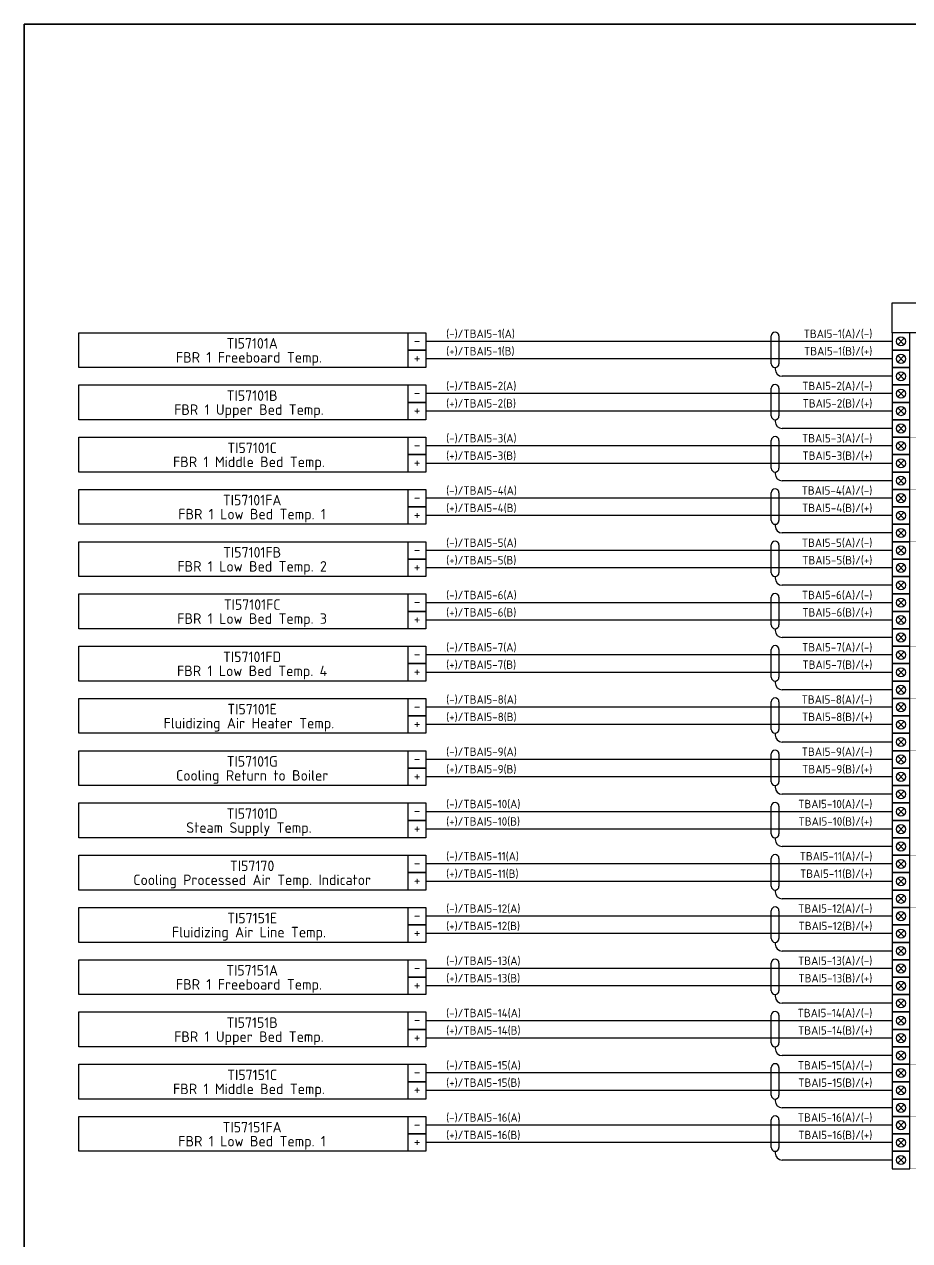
# Model space of a CAD drawing. Header units: inches. Extents: x 579627 to 667544, y 458630 to 507164.
# Drawn here: x 632609 to 633873, y 498140 to 499876 of the extents above; entities that cross this region are included whole.
import ezdxf
from ezdxf.enums import TextEntityAlignment as Align

# ---------------------------------------------------------------- set-up
doc = ezdxf.new("R2010")
doc.units = ezdxf.units.IN
doc.header["$MEASUREMENT"] = 0
doc.layers.add('HELPPOINT', color=7, linetype='Continuous')
doc.layers.add('power', color=7, linetype='Continuous')
doc.styles.add('HTX11', font='O8111901')
doc.styles.add('ISO3098B', font='ISO3098B.shx')

# ---------------------------------------------------------------- blocks, each defined once
blk = doc.blocks.new('TPA')
at = {"layer": 'HELPPOINT', "color": 4, "lineweight": 35}
for p, q in [((562706.8, 501946.4), (562706.8, 505019.3)), ((562706.8, 505019.3), (567131, 505019.3)), ((562706.8, 501946.4), (562706.8, 505019.3)), ((562706.8, 505019.3), (567131, 505019.3))]:
    blk.add_line(p, q, dxfattribs=at)
at = {"style": 'HTX11'}
for tag, p in [('A', (566704.3, 502037.1)), ('B', (567038.2, 501963.3))]:
    blk.add_attdef(tag, text='', height=16.8, dxfattribs=at).set_placement(p, align=Align.MIDDLE_CENTER)

msp = doc.modelspace()

# ---------------------------------------------------------------- linework, layer by layer
at = {"color": 4}
for p, q in [((633847.9, 499423.8), (633181.9, 499423.8)), ((633847.9, 499349.2), (633181.9, 499349.2)), ((633847.9, 499274.6), (633181.9, 499274.6)), ((633847.9, 499200), (633181.9, 499200)), ((633847.9, 499125.4), (633181.9, 499125.4)), ((633847.9, 499050.8), (633181.9, 499050.8)), ((633847.9, 498976.2), (633181.9, 498976.2)), ((633847.9, 498901.7), (633181.9, 498901.7)), ((633847.9, 498827.1), (633181.9, 498827.1)), ((633847.9, 498752.5), (633181.9, 498752.5)), ((633847.9, 498677.9), (633181.9, 498677.9)), ((633847.9, 498603.3), (633181.9, 498603.3)), ((633847.9, 498528.7), (633181.9, 498528.7)), ((633847.9, 498454.1), (633181.9, 498454.1)), ((633847.9, 498379.6), (633181.9, 498379.6)), ((633847.9, 498305), (633181.9, 498305))]:
    msp.add_line(p, q, dxfattribs=at)
at = {"color": 1}
for p, q in [((633865, 499428.4), (633855.7, 499419.1)), ((633855.7, 499428.4), (633865, 499419.1)), ((633865, 499353.8), (633855.7, 499344.5)), ((633855.7, 499353.8), (633865, 499344.5)), ((633865, 499279.2), (633855.7, 499270)), ((633855.7, 499279.2), (633865, 499270)), ((633865, 499204.6), (633855.7, 499195.4)), ((633855.7, 499204.6), (633865, 499195.4)), ((633865, 499130), (633855.7, 499120.8)), ((633855.7, 499130), (633865, 499120.8)), ((633865, 499055.5), (633855.7, 499046.2)), ((633855.7, 499055.5), (633865, 499046.2)), ((633865, 498980.9), (633855.7, 498971.6)), ((633855.7, 498980.9), (633865, 498971.6)), ((633865, 498906.3), (633855.7, 498897)), ((633855.7, 498906.3), (633865, 498897)), ((633865, 498831.7), (633855.7, 498822.4)), ((633855.7, 498831.7), (633865, 498822.4)), ((633865, 498757.1), (633855.7, 498747.9)), ((633855.7, 498757.1), (633865, 498747.9)), ((633865, 498682.5), (633855.7, 498673.3)), ((633855.7, 498682.5), (633865, 498673.3)), ((633865, 498607.9), (633855.7, 498598.7)), ((633855.7, 498607.9), (633865, 498598.7)), ((633865, 498533.4), (633855.7, 498524.1)), ((633855.7, 498533.4), (633865, 498524.1)), ((633865, 498458.8), (633855.7, 498449.5)), ((633855.7, 498458.8), (633865, 498449.5)), ((633865, 498384.2), (633855.7, 498374.9)), ((633855.7, 498384.2), (633865, 498374.9)), ((633865, 498309.6), (633855.7, 498300.4)), ((633855.7, 498309.6), (633865, 498300.4))]:
    msp.add_line(p, q, dxfattribs=at)
at = {"color": 0}
for p, q in [((633865, 499403.5), (633855.7, 499394.3)), ((633855.7, 499403.5), (633865, 499394.3)), ((633847.9, 499398.9), (633181.9, 499398.9)), ((633847.9, 499324.3), (633181.9, 499324.3)), ((633865, 499328.9), (633855.7, 499319.7)), ((633855.7, 499328.9), (633865, 499319.7)), ((633847.9, 499249.7), (633181.9, 499249.7)), ((633865, 499254.3), (633855.7, 499245.1)), ((633855.7, 499254.3), (633865, 499245.1)), ((633865, 499179.8), (633855.7, 499170.5)), ((633855.7, 499179.8), (633865, 499170.5)), ((633847.9, 499175.1), (633181.9, 499175.1)), ((633847.9, 499100.6), (633181.9, 499100.6)), ((633865, 499105.2), (633855.7, 499095.9)), ((633855.7, 499105.2), (633865, 499095.9)), ((633847.9, 499026), (633181.9, 499026)), ((633865, 499030.6), (633855.7, 499021.3)), ((633855.7, 499030.6), (633865, 499021.3)), ((633847.9, 498951.4), (633181.9, 498951.4)), ((633865, 498956), (633855.7, 498946.8)), ((633855.7, 498956), (633865, 498946.8)), ((633847.9, 498876.8), (633181.9, 498876.8)), ((633865, 498881.4), (633855.7, 498872.2)), ((633855.7, 498881.4), (633865, 498872.2)), ((633847.9, 498802.2), (633181.9, 498802.2)), ((633865, 498806.8), (633855.7, 498797.6)), ((633855.7, 498806.8), (633865, 498797.6)), ((633847.9, 498727.6), (633181.9, 498727.6)), ((633865, 498732.3), (633855.7, 498723)), ((633855.7, 498732.3), (633865, 498723)), ((633865, 498657.7), (633855.7, 498648.4)), ((633855.7, 498657.7), (633865, 498648.4)), ((633847.9, 498653), (633181.9, 498653)), ((633847.9, 498578.5), (633181.9, 498578.5)), ((633865, 498583.1), (633855.7, 498573.8)), ((633855.7, 498583.1), (633865, 498573.8)), ((633847.9, 498503.9), (633181.9, 498503.9)), ((633865, 498508.5), (633855.7, 498499.2)), ((633855.7, 498508.5), (633865, 498499.2)), ((633865, 498433.9), (633855.7, 498424.7)), ((633855.7, 498433.9), (633865, 498424.7)), ((633847.9, 498429.3), (633181.9, 498429.3)), ((633847.9, 498354.7), (633181.9, 498354.7)), ((633865, 498359.3), (633855.7, 498350.1)), ((633855.7, 498359.3), (633865, 498350.1)), ((633847.9, 498280.1), (633181.9, 498280.1)), ((633865, 498284.7), (633855.7, 498275.5)), ((633855.7, 498284.7), (633865, 498275.5))]:
    msp.add_line(p, q, dxfattribs=at)
at = {"color": 3}
for p, q in [((633680.7, 499386.5), (633680.7, 499384)), ((633847.9, 499374), (633690.7, 499374)), ((633865, 499378.7), (633855.7, 499369.4)), ((633855.7, 499378.7), (633865, 499369.4)), ((633680.7, 499311.9), (633680.7, 499309.4)), ((633847.9, 499299.4), (633690.7, 499299.4)), ((633865, 499304.1), (633855.7, 499294.8)), ((633855.7, 499304.1), (633865, 499294.8)), ((633680.7, 499237.3), (633680.7, 499234.9)), ((633865, 499229.5), (633855.7, 499220.2)), ((633855.7, 499229.5), (633865, 499220.2)), ((633847.9, 499224.9), (633690.7, 499224.9)), ((633680.7, 499162.7), (633680.7, 499160.3)), ((633847.9, 499150.3), (633690.7, 499150.3)), ((633865, 499154.9), (633855.7, 499145.7)), ((633855.7, 499154.9), (633865, 499145.7)), ((633680.7, 499088.1), (633680.7, 499085.7)), ((633847.9, 499075.7), (633690.7, 499075.7)), ((633865, 499080.3), (633855.7, 499071.1)), ((633855.7, 499080.3), (633865, 499071.1)), ((633680.7, 499013.6), (633680.7, 499011.1)), ((633865, 499005.7), (633855.7, 498996.5)), ((633855.7, 499005.7), (633865, 498996.5)), ((633847.9, 499001.1), (633690.7, 499001.1)), ((633680.7, 498939), (633680.7, 498936.5)), ((633847.9, 498926.5), (633690.7, 498926.5)), ((633865, 498931.1), (633855.7, 498921.9)), ((633855.7, 498931.1), (633865, 498921.9)), ((633680.7, 498864.4), (633680.7, 498861.9)), ((633847.9, 498851.9), (633690.7, 498851.9)), ((633865, 498856.6), (633855.7, 498847.3)), ((633855.7, 498856.6), (633865, 498847.3)), ((633680.7, 498789.8), (633680.7, 498787.3)), ((633865, 498782), (633855.7, 498772.7)), ((633855.7, 498782), (633865, 498772.7)), ((633847.9, 498777.3), (633690.7, 498777.3)), ((633680.7, 498715.2), (633680.7, 498712.8)), ((633847.9, 498702.8), (633690.7, 498702.8)), ((633865, 498707.4), (633855.7, 498698.1)), ((633855.7, 498707.4), (633865, 498698.1)), ((633680.7, 498640.6), (633680.7, 498638.2)), ((633847.9, 498628.2), (633690.7, 498628.2)), ((633865, 498632.8), (633855.7, 498623.6)), ((633855.7, 498632.8), (633865, 498623.6)), ((633680.7, 498566), (633680.7, 498563.6)), ((633847.9, 498553.6), (633690.7, 498553.6)), ((633865, 498558.2), (633855.7, 498549)), ((633855.7, 498558.2), (633865, 498549)), ((633680.7, 498491.5), (633680.7, 498489)), ((633865, 498483.6), (633855.7, 498474.4)), ((633855.7, 498483.6), (633865, 498474.4)), ((633847.9, 498479), (633690.7, 498479)), ((633680.7, 498416.9), (633680.7, 498414.4)), ((633847.9, 498404.4), (633690.7, 498404.4)), ((633865, 498409), (633855.7, 498399.8)), ((633855.7, 498409), (633865, 498399.8)), ((633680.7, 498342.3), (633680.7, 498339.8)), ((633847.9, 498329.8), (633690.7, 498329.8)), ((633865, 498334.5), (633855.7, 498325.2)), ((633855.7, 498334.5), (633865, 498325.2)), ((633680.7, 498267.7), (633680.7, 498265.3)), ((633865, 498259.9), (633855.7, 498250.6)), ((633855.7, 498259.9), (633865, 498250.6)), ((633847.9, 498255.3), (633690.7, 498255.3))]:
    msp.add_line(p, q, dxfattribs=at)
at = {"color": 4}
msp.add_lwpolyline([(633847.9, 499478.7), (634029.2, 499478.7), (634029.2, 499436.2), (633847.9, 499436.2)], close=True, dxfattribs=at)
at = {"color": 2}
for points in [[(632686.6, 499436.2), (633181.9, 499436.2), (633181.9, 499386.5), (632686.6, 499386.5)], [(632686.6, 499361.6), (633181.9, 499361.6), (633181.9, 499311.9), (632686.6, 499311.9)], [(632686.6, 499287), (633181.9, 499287), (633181.9, 499237.3), (632686.6, 499237.3)], [(632686.6, 499212.4), (633181.9, 499212.4), (633181.9, 499162.7), (632686.6, 499162.7)], [(632686.6, 499137.8), (633181.9, 499137.8), (633181.9, 499088.1), (632686.6, 499088.1)], [(632686.6, 499063.3), (633181.9, 499063.3), (633181.9, 499013.5), (632686.6, 499013.5)], [(632686.6, 498988.7), (633181.9, 498988.7), (633181.9, 498939), (632686.6, 498939)], [(632686.6, 498914.1), (633181.9, 498914.1), (633181.9, 498864.4), (632686.6, 498864.4)], [(632686.6, 498839.5), (633181.9, 498839.5), (633181.9, 498789.8), (632686.6, 498789.8)], [(632686.6, 498764.9), (633181.9, 498764.9), (633181.9, 498715.2), (632686.6, 498715.2)], [(632686.6, 498690.3), (633181.9, 498690.3), (633181.9, 498640.6), (632686.6, 498640.6)], [(632686.6, 498615.7), (633181.9, 498615.7), (633181.9, 498566), (632686.6, 498566)], [(632686.6, 498541.2), (633181.9, 498541.2), (633181.9, 498491.4), (632686.6, 498491.4)], [(632686.6, 498466.6), (633181.9, 498466.6), (633181.9, 498416.9), (632686.6, 498416.9)], [(632686.6, 498392), (633181.9, 498392), (633181.9, 498342.3), (632686.6, 498342.3)], [(632686.6, 498317.4), (633181.9, 498317.4), (633181.9, 498267.7), (632686.6, 498267.7)]]:
    msp.add_lwpolyline(points, close=True, dxfattribs=at)
at = {"color": 0}
for points in [[(633157, 499436.2), (633181.9, 499436.2), (633181.9, 499411.3), (633157, 499411.3)], [(633157, 499411.3), (633181.9, 499411.3), (633181.9, 499386.5), (633157, 499386.5)], [(633872.8, 499411.3), (633847.9, 499411.3), (633847.9, 499386.5), (633872.8, 499386.5)], [(633157, 499361.6), (633181.9, 499361.6), (633181.9, 499336.7), (633157, 499336.7)], [(633157, 499336.7), (633181.9, 499336.7), (633181.9, 499311.9), (633157, 499311.9)], [(633872.8, 499336.7), (633847.9, 499336.7), (633847.9, 499311.9), (633872.8, 499311.9)], [(633157, 499287), (633181.9, 499287), (633181.9, 499262.2), (633157, 499262.2)], [(633157, 499262.2), (633181.9, 499262.2), (633181.9, 499237.3), (633157, 499237.3)], [(633872.8, 499262.2), (633847.9, 499262.2), (633847.9, 499237.3), (633872.8, 499237.3)], [(633157, 499212.4), (633181.9, 499212.4), (633181.9, 499187.6), (633157, 499187.6)], [(633157, 499187.6), (633181.9, 499187.6), (633181.9, 499162.7), (633157, 499162.7)], [(633872.8, 499187.6), (633847.9, 499187.6), (633847.9, 499162.7), (633872.8, 499162.7)], [(633157, 499137.8), (633181.9, 499137.8), (633181.9, 499113), (633157, 499113)], [(633157, 499113), (633181.9, 499113), (633181.9, 499088.1), (633157, 499088.1)], [(633872.8, 499113), (633847.9, 499113), (633847.9, 499088.1), (633872.8, 499088.1)], [(633157, 499063.3), (633181.9, 499063.3), (633181.9, 499038.4), (633157, 499038.4)], [(633157, 499038.4), (633181.9, 499038.4), (633181.9, 499013.5), (633157, 499013.5)], [(633872.8, 499038.4), (633847.9, 499038.4), (633847.9, 499013.5), (633872.8, 499013.5)], [(633157, 498988.7), (633181.9, 498988.7), (633181.9, 498963.8), (633157, 498963.8)], [(633157, 498963.8), (633181.9, 498963.8), (633181.9, 498939), (633157, 498939)], [(633872.8, 498963.8), (633847.9, 498963.8), (633847.9, 498939), (633872.8, 498939)], [(633157, 498914.1), (633181.9, 498914.1), (633181.9, 498889.2), (633157, 498889.2)], [(633157, 498889.2), (633181.9, 498889.2), (633181.9, 498864.4), (633157, 498864.4)], [(633872.8, 498889.2), (633847.9, 498889.2), (633847.9, 498864.4), (633872.8, 498864.4)], [(633157, 498839.5), (633181.9, 498839.5), (633181.9, 498814.6), (633157, 498814.6)], [(633157, 498814.6), (633181.9, 498814.6), (633181.9, 498789.8), (633157, 498789.8)], [(633872.8, 498814.6), (633847.9, 498814.6), (633847.9, 498789.8), (633872.8, 498789.8)], [(633157, 498764.9), (633181.9, 498764.9), (633181.9, 498740.1), (633157, 498740.1)], [(633157, 498740.1), (633181.9, 498740.1), (633181.9, 498715.2), (633157, 498715.2)], [(633872.8, 498740.1), (633847.9, 498740.1), (633847.9, 498715.2), (633872.8, 498715.2)], [(633157, 498690.3), (633181.9, 498690.3), (633181.9, 498665.5), (633157, 498665.5)], [(633157, 498665.5), (633181.9, 498665.5), (633181.9, 498640.6), (633157, 498640.6)], [(633872.8, 498665.5), (633847.9, 498665.5), (633847.9, 498640.6), (633872.8, 498640.6)], [(633157, 498615.7), (633181.9, 498615.7), (633181.9, 498590.9), (633157, 498590.9)], [(633157, 498590.9), (633181.9, 498590.9), (633181.9, 498566), (633157, 498566)], [(633872.8, 498590.9), (633847.9, 498590.9), (633847.9, 498566), (633872.8, 498566)], [(633157, 498541.2), (633181.9, 498541.2), (633181.9, 498516.3), (633157, 498516.3)], [(633157, 498516.3), (633181.9, 498516.3), (633181.9, 498491.4), (633157, 498491.4)], [(633872.8, 498516.3), (633847.9, 498516.3), (633847.9, 498491.4), (633872.8, 498491.4)], [(633157, 498466.6), (633181.9, 498466.6), (633181.9, 498441.7), (633157, 498441.7)], [(633157, 498441.7), (633181.9, 498441.7), (633181.9, 498416.9), (633157, 498416.9)], [(633872.8, 498441.7), (633847.9, 498441.7), (633847.9, 498416.9), (633872.8, 498416.9)], [(633157, 498392), (633181.9, 498392), (633181.9, 498367.1), (633157, 498367.1)], [(633157, 498367.1), (633181.9, 498367.1), (633181.9, 498342.3), (633157, 498342.3)], [(633872.8, 498367.1), (633847.9, 498367.1), (633847.9, 498342.3), (633872.8, 498342.3)], [(633157, 498317.4), (633181.9, 498317.4), (633181.9, 498292.5), (633157, 498292.5)], [(633157, 498292.5), (633181.9, 498292.5), (633181.9, 498267.7), (633157, 498267.7)], [(633872.8, 498292.5), (633847.9, 498292.5), (633847.9, 498267.7), (633872.8, 498267.7)]]:
    msp.add_lwpolyline(points, close=True, dxfattribs=at)
at = {"color": 3}
for points in [[(633675.2, 499392), (633675.2, 499392), (633675.2, 499431.5)], [(633686.2, 499431.5), (633686.2, 499392)], [(633675.2, 499317.4), (633675.2, 499317.4), (633675.2, 499356.9)], [(633686.2, 499356.9), (633686.2, 499317.4)], [(633675.2, 499242.8), (633675.2, 499242.8), (633675.2, 499282.4)], [(633686.2, 499282.4), (633686.2, 499242.8)], [(633675.2, 499168.2), (633675.2, 499168.2), (633675.2, 499207.8)], [(633686.2, 499207.8), (633686.2, 499168.2)], [(633675.2, 499093.6), (633675.2, 499093.6), (633675.2, 499133.2)], [(633686.2, 499133.2), (633686.2, 499093.6)], [(633675.2, 499019.1), (633675.2, 499019.1), (633675.2, 499058.6)], [(633686.2, 499058.6), (633686.2, 499019.1)], [(633675.2, 498944.5), (633675.2, 498944.5), (633675.2, 498984)], [(633686.2, 498984), (633686.2, 498944.5)], [(633675.2, 498869.9), (633675.2, 498869.9), (633675.2, 498909.4)], [(633686.2, 498909.4), (633686.2, 498869.9)], [(633675.2, 498795.3), (633675.2, 498795.3), (633675.2, 498834.9)], [(633686.2, 498834.9), (633686.2, 498795.3)], [(633675.2, 498720.7), (633675.2, 498720.7), (633675.2, 498760.3)], [(633686.2, 498760.3), (633686.2, 498720.7)], [(633675.2, 498646.1), (633675.2, 498646.1), (633675.2, 498685.7)], [(633686.2, 498685.7), (633686.2, 498646.1)], [(633675.2, 498571.5), (633675.2, 498571.5), (633675.2, 498611.1)], [(633686.2, 498611.1), (633686.2, 498571.5)], [(633675.2, 498497), (633675.2, 498497), (633675.2, 498536.5)], [(633686.2, 498536.5), (633686.2, 498497)], [(633675.2, 498422.4), (633675.2, 498422.4), (633675.2, 498461.9)], [(633686.2, 498461.9), (633686.2, 498422.4)], [(633675.2, 498347.8), (633675.2, 498347.8), (633675.2, 498387.3)], [(633686.2, 498387.3), (633686.2, 498347.8)], [(633675.2, 498273.2), (633675.2, 498273.2), (633675.2, 498312.8)], [(633686.2, 498312.8), (633686.2, 498273.2)]]:
    msp.add_lwpolyline(points, dxfattribs=at)
at = {"color": 0, "const_width": 0.3}
for points in [[(633847.9, 499436.2), (634029.2, 499436.2), (634029.2, 499361.6), (633847.9, 499361.6), (633847.9, 499436.2)], [(633847.9, 499361.6), (634029.2, 499361.6), (634029.2, 499287), (633847.9, 499287), (633847.9, 499361.6)], [(633847.9, 499287), (634029.2, 499287), (634029.2, 499212.4), (633847.9, 499212.4), (633847.9, 499287)], [(633847.9, 499212.4), (634029.2, 499212.4), (634029.2, 499137.8), (633847.9, 499137.8), (633847.9, 499212.4)], [(633847.9, 499137.8), (634029.2, 499137.8), (634029.2, 499063.3), (633847.9, 499063.3), (633847.9, 499137.8)], [(633847.9, 499063.3), (634029.2, 499063.3), (634029.2, 498988.7), (633847.9, 498988.7), (633847.9, 499063.3)], [(633847.9, 498988.7), (634029.2, 498988.7), (634029.2, 498914.1), (633847.9, 498914.1), (633847.9, 498988.7)], [(633847.9, 498914.1), (634029.2, 498914.1), (634029.2, 498839.5), (633847.9, 498839.5), (633847.9, 498914.1)], [(633847.9, 498839.5), (634029.2, 498839.5), (634029.2, 498764.9), (633847.9, 498764.9), (633847.9, 498839.5)], [(633847.9, 498764.9), (634029.2, 498764.9), (634029.2, 498690.3), (633847.9, 498690.3), (633847.9, 498764.9)], [(633847.9, 498690.3), (634029.2, 498690.3), (634029.2, 498615.7), (633847.9, 498615.7), (633847.9, 498690.3)], [(633847.9, 498615.7), (634029.2, 498615.7), (634029.2, 498541.2), (633847.9, 498541.2), (633847.9, 498615.7)], [(633847.9, 498541.2), (634029.2, 498541.2), (634029.2, 498466.6), (633847.9, 498466.6), (633847.9, 498541.2)], [(633847.9, 498466.6), (634029.2, 498466.6), (634029.2, 498392), (633847.9, 498392), (633847.9, 498466.6)], [(633847.9, 498392), (634029.2, 498392), (634029.2, 498317.4), (633847.9, 498317.4), (633847.9, 498392)], [(633847.9, 498317.4), (634029.2, 498317.4), (634029.2, 498242.8), (633847.9, 498242.8), (633847.9, 498317.4)]]:
    msp.add_lwpolyline(points, dxfattribs=at)
at = {"color": 1}
for points in [[(633872.8, 499436.2), (633847.9, 499436.2), (633847.9, 499411.3), (633872.8, 499411.3)], [(633872.8, 499361.6), (633847.9, 499361.6), (633847.9, 499336.7), (633872.8, 499336.7)], [(633872.8, 499287), (633847.9, 499287), (633847.9, 499262.2), (633872.8, 499262.2)], [(633872.8, 499212.4), (633847.9, 499212.4), (633847.9, 499187.6), (633872.8, 499187.6)], [(633872.8, 499137.8), (633847.9, 499137.8), (633847.9, 499113), (633872.8, 499113)], [(633872.8, 499063.3), (633847.9, 499063.3), (633847.9, 499038.4), (633872.8, 499038.4)], [(633872.8, 498988.7), (633847.9, 498988.7), (633847.9, 498963.8), (633872.8, 498963.8)], [(633872.8, 498914.1), (633847.9, 498914.1), (633847.9, 498889.2), (633872.8, 498889.2)], [(633872.8, 498839.5), (633847.9, 498839.5), (633847.9, 498814.6), (633872.8, 498814.6)], [(633872.8, 498764.9), (633847.9, 498764.9), (633847.9, 498740.1), (633872.8, 498740.1)], [(633872.8, 498690.3), (633847.9, 498690.3), (633847.9, 498665.5), (633872.8, 498665.5)], [(633872.8, 498615.7), (633847.9, 498615.7), (633847.9, 498590.9), (633872.8, 498590.9)], [(633872.8, 498541.2), (633847.9, 498541.2), (633847.9, 498516.3), (633872.8, 498516.3)], [(633872.8, 498466.6), (633847.9, 498466.6), (633847.9, 498441.7), (633872.8, 498441.7)], [(633872.8, 498392), (633847.9, 498392), (633847.9, 498367.1), (633872.8, 498367.1)], [(633872.8, 498317.4), (633847.9, 498317.4), (633847.9, 498292.5), (633872.8, 498292.5)]]:
    msp.add_lwpolyline(points, close=True, dxfattribs=at)
at = {"color": 3}
for points in [[(633872.8, 499386.5), (633847.9, 499386.5), (633847.9, 499361.6), (633872.8, 499361.6)], [(633872.8, 499311.9), (633847.9, 499311.9), (633847.9, 499287), (633872.8, 499287)], [(633872.8, 499237.3), (633847.9, 499237.3), (633847.9, 499212.4), (633872.8, 499212.4)], [(633872.8, 499162.7), (633847.9, 499162.7), (633847.9, 499137.8), (633872.8, 499137.8)], [(633872.8, 499088.1), (633847.9, 499088.1), (633847.9, 499063.3), (633872.8, 499063.3)], [(633872.8, 499013.5), (633847.9, 499013.5), (633847.9, 498988.7), (633872.8, 498988.7)], [(633872.8, 498939), (633847.9, 498939), (633847.9, 498914.1), (633872.8, 498914.1)], [(633872.8, 498864.4), (633847.9, 498864.4), (633847.9, 498839.5), (633872.8, 498839.5)], [(633872.8, 498789.8), (633847.9, 498789.8), (633847.9, 498764.9), (633872.8, 498764.9)], [(633872.8, 498715.2), (633847.9, 498715.2), (633847.9, 498690.3), (633872.8, 498690.3)], [(633872.8, 498640.6), (633847.9, 498640.6), (633847.9, 498615.7), (633872.8, 498615.7)], [(633872.8, 498566), (633847.9, 498566), (633847.9, 498541.2), (633872.8, 498541.2)], [(633872.8, 498491.4), (633847.9, 498491.4), (633847.9, 498466.6), (633872.8, 498466.6)], [(633872.8, 498416.9), (633847.9, 498416.9), (633847.9, 498392), (633872.8, 498392)], [(633872.8, 498342.3), (633847.9, 498342.3), (633847.9, 498317.4), (633872.8, 498317.4)], [(633872.8, 498267.7), (633847.9, 498267.7), (633847.9, 498242.8), (633872.8, 498242.8)]]:
    msp.add_lwpolyline(points, close=True, dxfattribs=at)
at = {"color": 1}
for centre in [(633860.3, 499423.8), (633860.3, 499349.2), (633860.3, 499274.6), (633860.3, 499200), (633860.3, 499125.4), (633860.3, 499050.8), (633860.3, 498976.2), (633860.3, 498901.7), (633860.3, 498827.1), (633860.3, 498752.5), (633860.3, 498677.9), (633860.3, 498603.3), (633860.3, 498528.7), (633860.3, 498454.1), (633860.3, 498379.6), (633860.3, 498305)]:
    msp.add_circle(centre, 6.54, dxfattribs=at)
at = {"color": 0}
for centre in [(633860.3, 499398.9), (633860.3, 499324.3), (633860.3, 499249.7), (633860.3, 499175.1), (633860.3, 499100.6), (633860.3, 499026), (633860.3, 498951.4), (633860.3, 498876.8), (633860.3, 498802.2), (633860.3, 498727.6), (633860.3, 498653), (633860.3, 498578.5), (633860.3, 498503.9), (633860.3, 498429.3), (633860.3, 498354.7), (633860.3, 498280.1)]:
    msp.add_circle(centre, 6.54, dxfattribs=at)
at = {"color": 3}
for centre in [(633860.3, 499374), (633860.3, 499299.4), (633860.3, 499224.9), (633860.3, 499150.3), (633860.3, 499075.7), (633860.3, 499001.1), (633860.3, 498926.5), (633860.3, 498851.9), (633860.3, 498777.3), (633860.3, 498702.8), (633860.3, 498628.2), (633860.3, 498553.6), (633860.3, 498479), (633860.3, 498404.4), (633860.3, 498329.8), (633860.3, 498255.3)]:
    msp.add_circle(centre, 6.54, dxfattribs=at)
for centre, radius, start, end in [((633680.7, 499431.5), 5.5, 0, 180), ((633680.7, 499392), 5.5, 180, 0), ((633690.7, 499384), 10, 180, 270), ((633680.7, 499356.9), 5.5, 0, 180), ((633680.7, 499317.4), 5.5, 180, 0), ((633690.7, 499309.4), 10, 180, 270), ((633680.7, 499282.4), 5.5, 0, 180), ((633680.7, 499242.8), 5.5, 180, 0), ((633690.7, 499234.9), 10, 180, 270), ((633680.7, 499207.8), 5.5, 0, 180), ((633680.7, 499168.2), 5.5, 180, 0), ((633690.7, 499160.3), 10, 180, 270), ((633680.7, 499133.2), 5.5, 0, 180), ((633680.7, 499093.6), 5.5, 180, 0), ((633690.7, 499085.7), 10, 180, 270), ((633680.7, 499058.6), 5.5, 0, 180), ((633680.7, 499019.1), 5.5, 180, 0), ((633690.7, 499011.1), 10, 180, 270), ((633680.7, 498984), 5.5, 0, 180), ((633680.7, 498944.5), 5.5, 180, 0), ((633690.7, 498936.5), 10, 180, 270), ((633680.7, 498909.4), 5.5, 0, 180), ((633680.7, 498869.9), 5.5, 180, 0), ((633690.7, 498861.9), 10, 180, 270), ((633680.7, 498834.9), 5.5, 0, 180), ((633680.7, 498795.3), 5.5, 180, 0), ((633690.7, 498787.3), 10, 180, 270), ((633680.7, 498760.3), 5.5, 0, 180), ((633680.7, 498720.7), 5.5, 180, 0), ((633690.7, 498712.8), 10, 180, 270), ((633680.7, 498685.7), 5.5, 0, 180), ((633680.7, 498646.1), 5.5, 180, 0), ((633690.7, 498638.2), 10, 180, 270), ((633680.7, 498611.1), 5.5, 0, 180), ((633680.7, 498571.5), 5.5, 180, 0), ((633690.7, 498563.6), 10, 180, 270), ((633680.7, 498536.5), 5.5, 0, 180), ((633680.7, 498497), 5.5, 180, 0), ((633690.7, 498489), 10, 180, 270), ((633680.7, 498461.9), 5.5, 0, 180), ((633680.7, 498422.4), 5.5, 180, 0), ((633690.7, 498414.4), 10, 180, 270), ((633680.7, 498387.3), 5.5, 0, 180), ((633680.7, 498347.8), 5.5, 180, 0), ((633690.7, 498339.8), 10, 180, 270), ((633680.7, 498312.8), 5.5, 0, 180), ((633680.7, 498273.2), 5.5, 180, 0), ((633690.7, 498265.3), 10, 180, 270)]:
    msp.add_arc(centre, radius, start, end, dxfattribs=at)

# ---------------------------------------------------------------- block references
at = {"xscale": 0.8800000000046566, "yscale": 0.8800000000046566, "zscale": 0.8800000000000001}
msp.add_blockref('TPA', (137427, 55459.4), dxfattribs=at)

# ---------------------------------------------------------------- texts
at = {"color": 4, "style": 'ISO3098B'}
for s, p in [('(-)/TBAI5-1(A)', (633211.2, 499428.7)), ('(-)/TBAI5-2(A)', (633211.2, 499354.2)), ('(-)/TBAI5-3(A)', (633211.2, 499279.6)), ('(-)/TBAI5-4(A)', (633211.2, 499205)), ('(-)/TBAI5-5(A)', (633211.2, 499130.4)), ('(-)/TBAI5-6(A)', (633211.2, 499055.8)), ('(-)/TBAI5-7(A)', (633211.2, 498981.2)), ('(-)/TBAI5-8(A)', (633211.2, 498906.6)), ('(-)/TBAI5-9(A)', (633211.2, 498832.1)), ('(-)/TBAI5-10(A)', (633211.2, 498757.5)), ('(-)/TBAI5-11(A)', (633211.2, 498682.9)), ('(-)/TBAI5-12(A)', (633211.2, 498608.3)), ('(-)/TBAI5-13(A)', (633211.2, 498533.7)), ('(-)/TBAI5-14(A)', (633211.2, 498459.1)), ('(-)/TBAI5-15(A)', (633211.2, 498384.5)), ('(-)/TBAI5-16(A)', (633211.2, 498310))]:
    msp.add_text(s, height=12, dxfattribs=at).set_placement(p)
for s, p in [('TBAI5-1(A)/(-)', (633819.4, 499428.7)), ('TBAI5-2(A)/(-)', (633819.4, 499354.2)), ('TBAI5-3(A)/(-)', (633819.4, 499279.6)), ('TBAI5-4(A)/(-)', (633819.4, 499205)), ('TBAI5-5(A)/(-)', (633819.4, 499130.4)), ('TBAI5-6(A)/(-)', (633819.4, 499055.8)), ('TBAI5-7(A)/(-)', (633819.4, 498981.2)), ('TBAI5-8(A)/(-)', (633819.4, 498906.6)), ('TBAI5-9(A)/(-)', (633819.4, 498832.1)), ('TBAI5-10(A)/(-)', (633819.4, 498757.5)), ('TBAI5-11(A)/(-)', (633819.4, 498682.9)), ('TBAI5-12(A)/(-)', (633819.4, 498608.3)), ('TBAI5-13(A)/(-)', (633819.4, 498533.7)), ('TBAI5-14(A)/(-)', (633819.4, 498459.1)), ('TBAI5-15(A)/(-)', (633819.4, 498384.5)), ('TBAI5-16(A)/(-)', (633819.4, 498310))]:
    msp.add_text(s, height=12, dxfattribs=at).set_placement(p, align=Align.RIGHT)
for s, p in [('TI57101A', (632934.2, 499421)), ('FBR 1 Freeboard Temp. ', (632934.2, 499401)), ('TI57101B', (632934.2, 499346.4)), ('FBR 1 Upper Bed Temp. ', (632934.2, 499326.4)), ('TI57101C', (632934.2, 499271.8)), ('FBR 1 Middle Bed Temp. ', (632934.2, 499251.8)), ('TI57101FA', (632934.2, 499197.3)), ('FBR 1 Low Bed Temp. 1', (632934.2, 499177.3)), ('TI57101FB', (632934.2, 499122.7)), ('FBR 1 Low Bed Temp. 2', (632934.2, 499102.7)), ('TI57101FC', (632934.2, 499048.1)), ('FBR 1 Low Bed Temp. 3', (632934.2, 499028.1)), ('TI57101FD', (632934.2, 498973.5)), ('FBR 1 Low Bed Temp. 4', (632934.2, 498953.5)), ('TI57101E', (632934.2, 498898.9)), ('Fluidizing Air Heater Temp. ', (632934.2, 498878.9)), ('TI57101G', (632934.2, 498824.3)), ('Cooling Return to Boiler', (632934.2, 498804.3)), ('TI57101D', (632934.2, 498749.8)), ('Steam Supply Temp. ', (632934.2, 498729.8)), ('TI57170', (632934.2, 498675.2)), ('Cooling Processed Air Temp. Indicator', (632934.2, 498655.2)), ('TI57151E', (632934.2, 498600.6)), ('Fluidizing Air Line Temp. ', (632934.2, 498580.6)), ('TI57151A', (632934.2, 498526)), ('FBR 1 Freeboard Temp. ', (632934.2, 498506)), ('TI57151B', (632934.2, 498451.4)), ('FBR 1 Upper Bed Temp. ', (632934.2, 498431.4)), ('TI57151C', (632934.2, 498376.8)), ('FBR 1 Middle Bed Temp. ', (632934.2, 498356.8)), ('TI57151FA', (632934.2, 498302.2)), ('FBR 1 Low Bed Temp. 1', (632934.2, 498282.2))]:
    msp.add_text(s, height=15, dxfattribs=at).set_placement(p, align=Align.MIDDLE_CENTER)
at = {"color": 0, "style": 'ISO3098B'}
for s, p in [('(+)/TBAI5-1(B)', (633211.2, 499403.9)), ('(+)/TBAI5-2(B)', (633211.2, 499329.3)), ('(+)/TBAI5-3(B)', (633211.2, 499254.7)), ('(+)/TBAI5-4(B)', (633211.2, 499180.1)), ('(+)/TBAI5-5(B)', (633211.2, 499105.5)), ('(+)/TBAI5-6(B)', (633211.2, 499031)), ('(+)/TBAI5-7(B)', (633211.2, 498956.4)), ('(+)/TBAI5-8(B)', (633211.2, 498881.8)), ('(+)/TBAI5-9(B)', (633211.2, 498807.2)), ('(+)/TBAI5-10(B)', (633211.2, 498732.6)), ('(+)/TBAI5-11(B)', (633211.2, 498658)), ('(+)/TBAI5-12(B)', (633211.2, 498583.4)), ('(+)/TBAI5-13(B)', (633211.2, 498508.9)), ('(+)/TBAI5-14(B)', (633211.2, 498434.3)), ('(+)/TBAI5-15(B)', (633211.2, 498359.7)), ('(+)/TBAI5-16(B)', (633211.2, 498285.1))]:
    msp.add_text(s, height=12, dxfattribs=at).set_placement(p)
for s, p in [('TBAI5-1(B)/(+)', (633819.4, 499403.9)), ('TBAI5-2(B)/(+)', (633819.4, 499329.3)), ('TBAI5-3(B)/(+)', (633819.4, 499254.7)), ('TBAI5-4(B)/(+)', (633819.4, 499180.1)), ('TBAI5-5(B)/(+)', (633819.4, 499105.5)), ('TBAI5-6(B)/(+)', (633819.4, 499031)), ('TBAI5-7(B)/(+)', (633819.4, 498956.4)), ('TBAI5-8(B)/(+)', (633819.4, 498881.8)), ('TBAI5-9(B)/(+)', (633819.4, 498807.2)), ('TBAI5-10(B)/(+)', (633819.4, 498732.6)), ('TBAI5-11(B)/(+)', (633819.4, 498658)), ('TBAI5-12(B)/(+)', (633819.4, 498583.4)), ('TBAI5-13(B)/(+)', (633819.4, 498508.9)), ('TBAI5-14(B)/(+)', (633819.4, 498434.3)), ('TBAI5-15(B)/(+)', (633819.4, 498359.7)), ('TBAI5-16(B)/(+)', (633819.4, 498285.1))]:
    msp.add_text(s, height=12, dxfattribs=at).set_placement(p, align=Align.RIGHT)
at = {"layer": 'power', "color": 0, "style": 'ISO3098B'}
for s, p in [('-', (633169.7, 499425.4)), ('+', (633169.7, 499400.6)), ('-', (633169.7, 499350.8)), ('+', (633169.7, 499326)), ('-', (633169.7, 499276.2)), ('+', (633169.7, 499251.4)), ('-', (633169.7, 499201.7)), ('+', (633169.7, 499176.8)), ('-', (633169.7, 499127.1)), ('+', (633169.7, 499102.3)), ('-', (633169.7, 499052.5)), ('+', (633169.7, 499027.7)), ('-', (633169.7, 498977.9)), ('+', (633169.7, 498953.1)), ('-', (633169.7, 498903.3)), ('+', (633169.7, 498878.5)), ('-', (633169.7, 498828.7)), ('+', (633169.7, 498803.9)), ('-', (633169.7, 498754.1)), ('+', (633169.7, 498729.3)), ('-', (633169.7, 498679.6)), ('+', (633169.7, 498654.7)), ('-', (633169.7, 498605)), ('+', (633169.7, 498580.2)), ('-', (633169.7, 498530.4)), ('+', (633169.7, 498505.6)), ('-', (633169.7, 498455.8)), ('+', (633169.7, 498431)), ('-', (633169.7, 498381.2)), ('+', (633169.7, 498356.4)), ('-', (633169.7, 498306.6)), ('+', (633169.7, 498281.8))]:
    msp.add_text(s, height=15, dxfattribs=at).set_placement(p, align=Align.MIDDLE_CENTER)

doc.saveas('drawing.dxf')
